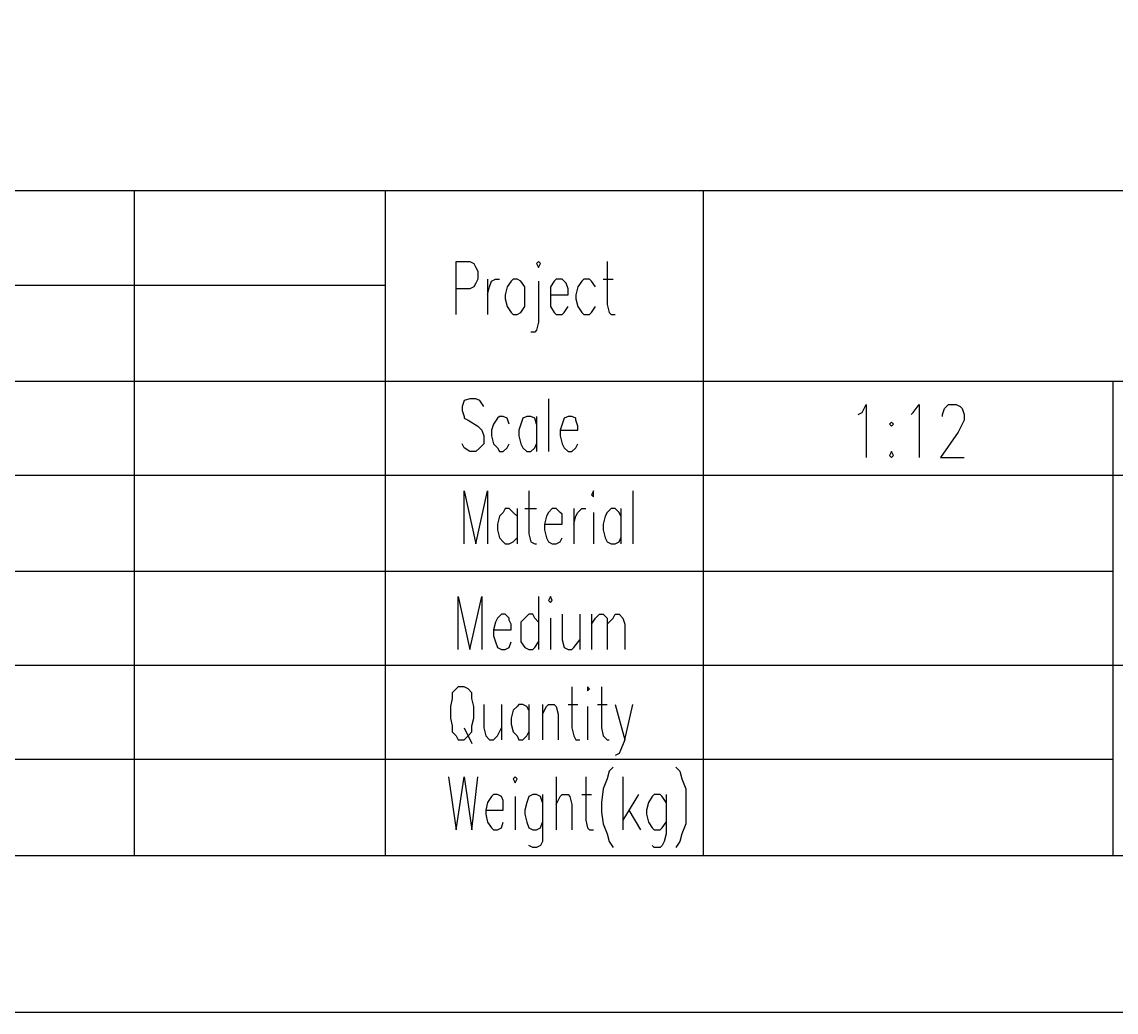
# Model space of a CAD drawing. Extents: x 13.06 to 16.25, y 9.33 to 13.85.
# Drawn here: x 15.395 to 15.767, y 9.3307 to 9.6675 of the extents above; entities that cross this region are included whole.
import ezdxf

# ---------------------------------------------------------------- set-up
doc = ezdxf.new("R2010")
doc.units = 0
doc.header["$MEASUREMENT"] = 0
doc.linetypes.add('AUSGEZOGEN', pattern=[0])
doc.layers.get('0').update_dxf_attribs({"linetype": 'AUSGEZOGEN'})

msp = doc.modelspace()

# ---------------------------------------------------------------- linework, layer by layer
for points in [[(13.056, 9.33067), (16.25, 9.33067), (16.25, 9.33067), (16.25, 13.85267), (16.25, 13.85267), (13.056, 13.85267), (13.056, 13.85267), (13.056, 9.33067), (13.056, 9.33067)], [(13.19, 9.384), (16.19667, 9.384), (16.19667, 9.384), (16.19667, 13.79933), (16.19667, 13.79933), (13.19, 13.79933), (13.19, 13.79933), (13.19, 9.384), (13.19, 9.384)], [(16.19667, 9.67467), (15.22867, 9.67467), (15.22867, 9.67467), (15.22867, 9.384), (15.22867, 9.384), (16.19667, 9.384), (16.19667, 9.384), (16.19667, 9.67467), (16.19667, 9.67467)], [(16.19667, 9.61), (15.22867, 9.61)], [(15.43333, 9.384), (15.43333, 9.61)], [(15.51867, 9.384), (15.51867, 9.61)], [(15.62667, 9.384), (15.62667, 9.61)], [(15.54267, 9.568), (15.54267, 9.586), (15.54267, 9.586), (15.54733, 9.586), (15.54733, 9.586), (15.54867, 9.58533), (15.54867, 9.58533), (15.54933, 9.584), (15.54933, 9.584), (15.55, 9.58267), (15.55, 9.58267), (15.55, 9.58), (15.55, 9.58), (15.54933, 9.57867), (15.54933, 9.57867), (15.54867, 9.57733), (15.54867, 9.57733), (15.54733, 9.57667), (15.54733, 9.57667), (15.54267, 9.57667)], [(15.57, 9.58533), (15.57067, 9.584), (15.57067, 9.584), (15.57133, 9.58533), (15.57133, 9.58533), (15.57067, 9.586), (15.57067, 9.586), (15.57, 9.58533), (15.57, 9.58533)], [(15.594, 9.586), (15.594, 9.57133), (15.594, 9.57133), (15.59467, 9.56867), (15.59467, 9.56867), (15.59533, 9.568), (15.59533, 9.568), (15.59667, 9.568)], [(15.55333, 9.58), (15.55333, 9.568)], [(15.55333, 9.57467), (15.554, 9.57733), (15.554, 9.57733), (15.55467, 9.57933), (15.55467, 9.57933), (15.556, 9.58), (15.556, 9.58), (15.55733, 9.58)], [(15.562, 9.58), (15.56133, 9.57933), (15.56133, 9.57933), (15.56, 9.57733), (15.56, 9.57733), (15.55933, 9.57467), (15.55933, 9.57467), (15.55933, 9.57333), (15.55933, 9.57333), (15.56, 9.57067), (15.56, 9.57067), (15.56133, 9.56867), (15.56133, 9.56867), (15.562, 9.568), (15.562, 9.568), (15.56333, 9.568), (15.56333, 9.568), (15.56467, 9.56867), (15.56467, 9.56867), (15.566, 9.57067), (15.566, 9.57067), (15.566, 9.57733), (15.566, 9.57733), (15.56467, 9.57933), (15.56467, 9.57933), (15.56333, 9.58), (15.56333, 9.58), (15.562, 9.58), (15.562, 9.58)], [(15.57067, 9.57933), (15.57067, 9.56533), (15.57067, 9.56533), (15.57, 9.56267), (15.57, 9.56267), (15.56933, 9.562), (15.56933, 9.562), (15.568, 9.562)], [(15.57467, 9.57467), (15.58067, 9.57467), (15.58067, 9.57467), (15.58067, 9.57667), (15.58067, 9.57667), (15.58, 9.57867), (15.58, 9.57867), (15.57933, 9.57933), (15.57933, 9.57933), (15.57867, 9.58), (15.57867, 9.58), (15.57667, 9.58), (15.57667, 9.58), (15.576, 9.57933), (15.576, 9.57933), (15.57467, 9.57733), (15.57467, 9.57733), (15.57467, 9.57067), (15.57467, 9.57067), (15.576, 9.56867), (15.576, 9.56867), (15.57667, 9.568), (15.57667, 9.568), (15.57867, 9.568), (15.57867, 9.568), (15.57933, 9.56867), (15.57933, 9.56867), (15.58067, 9.57067)], [(15.59, 9.57733), (15.58867, 9.57933), (15.58867, 9.57933), (15.588, 9.58), (15.588, 9.58), (15.586, 9.58), (15.586, 9.58), (15.58533, 9.57933), (15.58533, 9.57933), (15.584, 9.57733), (15.584, 9.57733), (15.58333, 9.57467), (15.58333, 9.57467), (15.58333, 9.57333), (15.58333, 9.57333), (15.584, 9.57067), (15.584, 9.57067), (15.58533, 9.56867), (15.58533, 9.56867), (15.586, 9.568), (15.586, 9.568), (15.588, 9.568), (15.588, 9.568), (15.58867, 9.56867), (15.58867, 9.56867), (15.59, 9.57067)], [(15.59267, 9.58), (15.596, 9.58)], [(15.22867, 9.578), (15.51867, 9.578)], [(15.22867, 9.54533), (15.51867, 9.54533)], [(15.51867, 9.54533), (16.19667, 9.54533)], [(15.766, 9.384), (15.766, 9.54533)], [(15.552, 9.53667), (15.55067, 9.53867), (15.55067, 9.53867), (15.54933, 9.53933), (15.54933, 9.53933), (15.54733, 9.53933), (15.54733, 9.53933), (15.54533, 9.53867), (15.54533, 9.53867), (15.54467, 9.53667), (15.54467, 9.53667), (15.54467, 9.53533), (15.54467, 9.53533), (15.54533, 9.53333), (15.54533, 9.53333), (15.54533, 9.53267), (15.54533, 9.53267), (15.54667, 9.532), (15.54667, 9.532), (15.55, 9.53), (15.55, 9.53), (15.55067, 9.52933), (15.55067, 9.52933), (15.55133, 9.52867), (15.55133, 9.52867), (15.552, 9.52667), (15.552, 9.52667), (15.552, 9.524), (15.552, 9.524), (15.55067, 9.52267), (15.55067, 9.52267), (15.54933, 9.52133), (15.54933, 9.52133), (15.54733, 9.52133), (15.54733, 9.52133), (15.54533, 9.52267), (15.54533, 9.52267), (15.54467, 9.524)], [(15.574, 9.53933), (15.574, 9.52133)], [(15.67933, 9.534), (15.68067, 9.53467), (15.68067, 9.53467), (15.682, 9.53733), (15.682, 9.53733), (15.682, 9.51933)], [(15.69733, 9.534), (15.698, 9.53467), (15.698, 9.53467), (15.7, 9.53733), (15.7, 9.53733), (15.7, 9.51933)], [(15.708, 9.53333), (15.708, 9.534), (15.708, 9.534), (15.70867, 9.536), (15.70867, 9.536), (15.70933, 9.53667), (15.70933, 9.53667), (15.71, 9.53733), (15.71, 9.53733), (15.71267, 9.53733), (15.71267, 9.53733), (15.714, 9.53667), (15.714, 9.53667), (15.71467, 9.536), (15.71467, 9.536), (15.71533, 9.534), (15.71533, 9.534), (15.71533, 9.532), (15.71533, 9.532), (15.71467, 9.53067), (15.71467, 9.53067), (15.71333, 9.528), (15.71333, 9.528), (15.70733, 9.51933), (15.70733, 9.51933), (15.71533, 9.51933)], [(15.56067, 9.53067), (15.56, 9.53267), (15.56, 9.53267), (15.55867, 9.53333), (15.55867, 9.53333), (15.55733, 9.53333), (15.55733, 9.53333), (15.55667, 9.53267), (15.55667, 9.53267), (15.55533, 9.53067), (15.55533, 9.53067), (15.55467, 9.52867), (15.55467, 9.52867), (15.55467, 9.52667), (15.55467, 9.52667), (15.55533, 9.524), (15.55533, 9.524), (15.55667, 9.52267), (15.55667, 9.52267), (15.55733, 9.52133), (15.55733, 9.52133), (15.55867, 9.52133), (15.55867, 9.52133), (15.56, 9.52267), (15.56, 9.52267), (15.56067, 9.524)], [(15.57, 9.53067), (15.56933, 9.53267), (15.56933, 9.53267), (15.568, 9.53333), (15.568, 9.53333), (15.56667, 9.53333), (15.56667, 9.53333), (15.56533, 9.53267), (15.56533, 9.53267), (15.56467, 9.53067), (15.56467, 9.53067), (15.564, 9.52867), (15.564, 9.52867), (15.564, 9.52667), (15.564, 9.52667), (15.56467, 9.524), (15.56467, 9.524), (15.56533, 9.52267), (15.56533, 9.52267), (15.56667, 9.52133), (15.56667, 9.52133), (15.568, 9.52133), (15.568, 9.52133), (15.56933, 9.52267), (15.56933, 9.52267), (15.57, 9.524)], [(15.57, 9.53333), (15.57, 9.52133)], [(15.578, 9.52867), (15.584, 9.52867), (15.584, 9.52867), (15.584, 9.53), (15.584, 9.53), (15.58333, 9.532), (15.58333, 9.532), (15.58333, 9.53267), (15.58333, 9.53267), (15.582, 9.53333), (15.582, 9.53333), (15.58067, 9.53333), (15.58067, 9.53333), (15.57933, 9.53267), (15.57933, 9.53267), (15.57867, 9.53067), (15.57867, 9.53067), (15.578, 9.52867), (15.578, 9.52867), (15.578, 9.52667), (15.578, 9.52667), (15.57867, 9.524), (15.57867, 9.524), (15.57933, 9.52267), (15.57933, 9.52267), (15.58067, 9.52133), (15.58067, 9.52133), (15.582, 9.52133), (15.582, 9.52133), (15.58333, 9.52267), (15.58333, 9.52267), (15.584, 9.524)], [(15.69067, 9.53133), (15.69, 9.53067), (15.69, 9.53067), (15.69067, 9.53), (15.69067, 9.53), (15.69133, 9.53067), (15.69133, 9.53067), (15.69067, 9.53133), (15.69067, 9.53133)], [(15.69067, 9.52133), (15.69, 9.52), (15.69, 9.52), (15.69067, 9.51933), (15.69067, 9.51933), (15.69133, 9.52), (15.69133, 9.52), (15.69067, 9.52133), (15.69067, 9.52133)], [(15.22867, 9.51333), (16.19667, 9.51333)], [(15.54533, 9.49), (15.54533, 9.508), (15.54533, 9.508), (15.54933, 9.49), (15.54933, 9.49), (15.55333, 9.508), (15.55333, 9.508), (15.55333, 9.49)], [(15.56733, 9.508), (15.56733, 9.49333), (15.56733, 9.49333), (15.568, 9.49067), (15.568, 9.49067), (15.56933, 9.49), (15.56933, 9.49), (15.57, 9.49)], [(15.58867, 9.50667), (15.58933, 9.506), (15.58933, 9.506), (15.58933, 9.508), (15.58933, 9.508), (15.58867, 9.50667), (15.58867, 9.50667)], [(15.60267, 9.508), (15.60267, 9.49)], [(15.56333, 9.49933), (15.562, 9.50067), (15.562, 9.50067), (15.56067, 9.502), (15.56067, 9.502), (15.55933, 9.502), (15.55933, 9.502), (15.55867, 9.50067), (15.55867, 9.50067), (15.55733, 9.49933), (15.55733, 9.49933), (15.55667, 9.49667), (15.55667, 9.49667), (15.55667, 9.49467), (15.55667, 9.49467), (15.55733, 9.492), (15.55733, 9.492), (15.55867, 9.49067), (15.55867, 9.49067), (15.55933, 9.49), (15.55933, 9.49), (15.56067, 9.49), (15.56067, 9.49), (15.562, 9.49067), (15.562, 9.49067), (15.56333, 9.492)], [(15.56333, 9.502), (15.56333, 9.49)], [(15.566, 9.502), (15.57, 9.502)], [(15.57267, 9.49667), (15.57867, 9.49667), (15.57867, 9.49667), (15.57867, 9.498), (15.57867, 9.498), (15.57867, 9.5), (15.57867, 9.5), (15.578, 9.50067), (15.578, 9.50067), (15.57667, 9.502), (15.57667, 9.502), (15.57533, 9.502), (15.57533, 9.502), (15.574, 9.50067), (15.574, 9.50067), (15.57333, 9.49933), (15.57333, 9.49933), (15.57267, 9.49667), (15.57267, 9.49667), (15.57267, 9.49467), (15.57267, 9.49467), (15.57333, 9.492), (15.57333, 9.492), (15.574, 9.49067), (15.574, 9.49067), (15.57533, 9.49), (15.57533, 9.49), (15.57667, 9.49), (15.57667, 9.49), (15.578, 9.49067), (15.578, 9.49067), (15.57867, 9.492)], [(15.58267, 9.502), (15.58267, 9.49)], [(15.58267, 9.49667), (15.58333, 9.49933), (15.58333, 9.49933), (15.584, 9.50067), (15.584, 9.50067), (15.58533, 9.502), (15.58533, 9.502), (15.58667, 9.502)], [(15.59867, 9.49933), (15.598, 9.50067), (15.598, 9.50067), (15.59667, 9.502), (15.59667, 9.502), (15.59533, 9.502), (15.59533, 9.502), (15.594, 9.50067), (15.594, 9.50067), (15.59333, 9.49933), (15.59333, 9.49933), (15.59267, 9.49667), (15.59267, 9.49667), (15.59267, 9.49467), (15.59267, 9.49467), (15.59333, 9.492), (15.59333, 9.492), (15.594, 9.49067), (15.594, 9.49067), (15.59533, 9.49), (15.59533, 9.49), (15.59667, 9.49), (15.59667, 9.49), (15.598, 9.49067), (15.598, 9.49067), (15.59867, 9.492)], [(15.59867, 9.502), (15.59867, 9.49)], [(15.58933, 9.50067), (15.58933, 9.49)], [(15.22867, 9.48067), (15.766, 9.48067)], [(15.54333, 9.454), (15.54333, 9.472), (15.54333, 9.472), (15.54733, 9.454), (15.54733, 9.454), (15.55133, 9.472), (15.55133, 9.472), (15.55133, 9.454)], [(15.57067, 9.472), (15.57067, 9.454)], [(15.574, 9.47067), (15.57467, 9.47), (15.57467, 9.47), (15.57533, 9.47067), (15.57533, 9.47067), (15.57467, 9.472), (15.57467, 9.472), (15.574, 9.47067), (15.574, 9.47067)], [(15.55533, 9.46067), (15.56133, 9.46067), (15.56133, 9.46067), (15.56133, 9.46267), (15.56133, 9.46267), (15.56067, 9.464), (15.56067, 9.464), (15.56067, 9.46467), (15.56067, 9.46467), (15.55933, 9.466), (15.55933, 9.466), (15.558, 9.466), (15.558, 9.466), (15.55667, 9.46467), (15.55667, 9.46467), (15.556, 9.46333), (15.556, 9.46333), (15.55533, 9.46067), (15.55533, 9.46067), (15.55533, 9.45867), (15.55533, 9.45867), (15.556, 9.45667), (15.556, 9.45667), (15.55667, 9.45467), (15.55667, 9.45467), (15.558, 9.454), (15.558, 9.454), (15.55933, 9.454), (15.55933, 9.454), (15.56067, 9.45467), (15.56067, 9.45467), (15.56133, 9.45667)], [(15.57067, 9.46333), (15.56933, 9.46467), (15.56933, 9.46467), (15.56867, 9.466), (15.56867, 9.466), (15.56733, 9.466), (15.56733, 9.466), (15.566, 9.46467), (15.566, 9.46467), (15.56467, 9.46333), (15.56467, 9.46333), (15.56467, 9.45667), (15.56467, 9.45667), (15.566, 9.45467), (15.566, 9.45467), (15.56733, 9.454), (15.56733, 9.454), (15.56867, 9.454), (15.56867, 9.454), (15.56933, 9.45467), (15.56933, 9.45467), (15.57067, 9.45667)], [(15.57467, 9.46467), (15.57467, 9.454)], [(15.57867, 9.466), (15.57867, 9.45733), (15.57867, 9.45733), (15.57933, 9.45467), (15.57933, 9.45467), (15.58067, 9.454), (15.58067, 9.454), (15.582, 9.454), (15.582, 9.454), (15.58267, 9.45467), (15.58267, 9.45467), (15.58467, 9.45733)], [(15.58467, 9.466), (15.58467, 9.454)], [(15.58867, 9.466), (15.58867, 9.454)], [(15.58867, 9.46267), (15.59, 9.46467), (15.59, 9.46467), (15.59133, 9.466), (15.59133, 9.466), (15.59267, 9.466), (15.59267, 9.466), (15.594, 9.46467), (15.594, 9.46467), (15.594, 9.454)], [(15.594, 9.46267), (15.596, 9.46467), (15.596, 9.46467), (15.59667, 9.466), (15.59667, 9.466), (15.598, 9.466), (15.598, 9.466), (15.59933, 9.46467), (15.59933, 9.46467), (15.6, 9.46267), (15.6, 9.46267), (15.6, 9.454)], [(15.22867, 9.44867), (16.19667, 9.44867)], [(15.54333, 9.44133), (15.54267, 9.44067), (15.54267, 9.44067), (15.54133, 9.43933), (15.54133, 9.43933), (15.54133, 9.43733), (15.54133, 9.43733), (15.54067, 9.43467), (15.54067, 9.43467), (15.54067, 9.43067), (15.54067, 9.43067), (15.54133, 9.428), (15.54133, 9.428), (15.54133, 9.426), (15.54133, 9.426), (15.54267, 9.42467), (15.54267, 9.42467), (15.54333, 9.42333), (15.54333, 9.42333), (15.54533, 9.42333), (15.54533, 9.42333), (15.54667, 9.42467), (15.54667, 9.42467), (15.548, 9.426), (15.548, 9.426), (15.548, 9.428), (15.548, 9.428), (15.54867, 9.43067), (15.54867, 9.43067), (15.54867, 9.43467), (15.54867, 9.43467), (15.548, 9.43733), (15.548, 9.43733), (15.548, 9.43933), (15.548, 9.43933), (15.54667, 9.44067), (15.54667, 9.44067), (15.54533, 9.44133), (15.54533, 9.44133), (15.54333, 9.44133), (15.54333, 9.44133)], [(15.582, 9.44133), (15.582, 9.42733), (15.582, 9.42733), (15.58267, 9.42467), (15.58267, 9.42467), (15.58333, 9.42333), (15.58333, 9.42333), (15.58467, 9.42333)], [(15.58733, 9.44067), (15.58733, 9.44), (15.58733, 9.44), (15.588, 9.44067), (15.588, 9.44067), (15.58733, 9.44133), (15.58733, 9.44133), (15.58733, 9.44067), (15.58733, 9.44067)], [(15.592, 9.44133), (15.592, 9.42733), (15.592, 9.42733), (15.59267, 9.42467), (15.59267, 9.42467), (15.594, 9.42333), (15.594, 9.42333), (15.59467, 9.42333)], [(15.552, 9.43533), (15.552, 9.42733), (15.552, 9.42733), (15.55267, 9.42467), (15.55267, 9.42467), (15.554, 9.42333), (15.554, 9.42333), (15.55533, 9.42333), (15.55533, 9.42333), (15.55667, 9.42467), (15.55667, 9.42467), (15.558, 9.42733)], [(15.558, 9.43533), (15.558, 9.42333)], [(15.56733, 9.43333), (15.56667, 9.43467), (15.56667, 9.43467), (15.56533, 9.43533), (15.56533, 9.43533), (15.564, 9.43533), (15.564, 9.43533), (15.56333, 9.43467), (15.56333, 9.43467), (15.562, 9.43333), (15.562, 9.43333), (15.56133, 9.43067), (15.56133, 9.43067), (15.56133, 9.42867), (15.56133, 9.42867), (15.562, 9.426), (15.562, 9.426), (15.56333, 9.42467), (15.56333, 9.42467), (15.564, 9.42333), (15.564, 9.42333), (15.56533, 9.42333), (15.56533, 9.42333), (15.56667, 9.42467), (15.56667, 9.42467), (15.56733, 9.426)], [(15.56733, 9.43533), (15.56733, 9.42333)], [(15.572, 9.43533), (15.572, 9.42333)], [(15.572, 9.432), (15.57333, 9.43467), (15.57333, 9.43467), (15.574, 9.43533), (15.574, 9.43533), (15.576, 9.43533), (15.576, 9.43533), (15.57667, 9.43467), (15.57667, 9.43467), (15.57733, 9.432), (15.57733, 9.432), (15.57733, 9.42333)], [(15.58067, 9.43533), (15.584, 9.43533)], [(15.58733, 9.43467), (15.58733, 9.42333)], [(15.59067, 9.43533), (15.594, 9.43533)], [(15.59667, 9.43533), (15.6, 9.42333), (15.6, 9.42333), (15.60267, 9.43533)], [(15.54533, 9.42733), (15.548, 9.422)], [(15.6, 9.42333), (15.59867, 9.42), (15.59867, 9.42), (15.598, 9.41867), (15.598, 9.41867), (15.59667, 9.418)], [(15.22867, 9.41667), (15.766, 9.41667)], [(15.596, 9.414), (15.59467, 9.41267), (15.59467, 9.41267), (15.594, 9.41), (15.594, 9.41), (15.59267, 9.40667), (15.59267, 9.40667), (15.592, 9.402), (15.592, 9.402), (15.592, 9.39867), (15.592, 9.39867), (15.59267, 9.39467), (15.59267, 9.39467), (15.594, 9.39133), (15.594, 9.39133), (15.59467, 9.38867), (15.59467, 9.38867), (15.596, 9.38667)], [(15.61733, 9.414), (15.61867, 9.41267), (15.61867, 9.41267), (15.61933, 9.41), (15.61933, 9.41), (15.62067, 9.40667), (15.62067, 9.40667), (15.62067, 9.39467), (15.62067, 9.39467), (15.61933, 9.39133), (15.61933, 9.39133), (15.61867, 9.38867), (15.61867, 9.38867), (15.61733, 9.38667)], [(15.54, 9.41067), (15.54267, 9.39267), (15.54267, 9.39267), (15.54533, 9.41067), (15.54533, 9.41067), (15.548, 9.39267), (15.548, 9.39267), (15.55, 9.41067)], [(15.562, 9.41), (15.56267, 9.40867), (15.56267, 9.40867), (15.56333, 9.41), (15.56333, 9.41), (15.56267, 9.41067), (15.56267, 9.41067), (15.562, 9.41), (15.562, 9.41)], [(15.57667, 9.41067), (15.57667, 9.39267)], [(15.58667, 9.41067), (15.58667, 9.396), (15.58667, 9.396), (15.58733, 9.39333), (15.58733, 9.39333), (15.588, 9.39267), (15.588, 9.39267), (15.58933, 9.39267)], [(15.59933, 9.41067), (15.59933, 9.39267)], [(15.55267, 9.39933), (15.55867, 9.39933), (15.55867, 9.39933), (15.55867, 9.40133), (15.55867, 9.40133), (15.55867, 9.40267), (15.55867, 9.40267), (15.558, 9.404), (15.558, 9.404), (15.55667, 9.40467), (15.55667, 9.40467), (15.55533, 9.40467), (15.55533, 9.40467), (15.55467, 9.404), (15.55467, 9.404), (15.55333, 9.402), (15.55333, 9.402), (15.55267, 9.39933), (15.55267, 9.39933), (15.55267, 9.398), (15.55267, 9.398), (15.55333, 9.39533), (15.55333, 9.39533), (15.55467, 9.39333), (15.55467, 9.39333), (15.55533, 9.39267), (15.55533, 9.39267), (15.55667, 9.39267), (15.55667, 9.39267), (15.558, 9.39333), (15.558, 9.39333), (15.55867, 9.39533)], [(15.572, 9.402), (15.57133, 9.404), (15.57133, 9.404), (15.57, 9.40467), (15.57, 9.40467), (15.56867, 9.40467), (15.56867, 9.40467), (15.56733, 9.404), (15.56733, 9.404), (15.56667, 9.402), (15.56667, 9.402), (15.566, 9.39933), (15.566, 9.39933), (15.566, 9.398), (15.566, 9.398), (15.56667, 9.39533), (15.56667, 9.39533), (15.56733, 9.39333), (15.56733, 9.39333), (15.56867, 9.39267), (15.56867, 9.39267), (15.57, 9.39267), (15.57, 9.39267), (15.57133, 9.39333), (15.57133, 9.39333), (15.572, 9.39533)], [(15.572, 9.40467), (15.572, 9.38867), (15.572, 9.38867), (15.57133, 9.38733), (15.57133, 9.38733), (15.57, 9.38667), (15.57, 9.38667), (15.56867, 9.38667), (15.56867, 9.38667), (15.56733, 9.38733)], [(15.57667, 9.40133), (15.578, 9.404), (15.578, 9.404), (15.57867, 9.40467), (15.57867, 9.40467), (15.58067, 9.40467), (15.58067, 9.40467), (15.58133, 9.404), (15.58133, 9.404), (15.582, 9.40133), (15.582, 9.40133), (15.582, 9.39267)], [(15.58533, 9.40467), (15.58867, 9.40467)], [(15.60467, 9.40467), (15.59933, 9.396)], [(15.614, 9.402), (15.61267, 9.404), (15.61267, 9.404), (15.612, 9.40467), (15.612, 9.40467), (15.61, 9.40467), (15.61, 9.40467), (15.60933, 9.404), (15.60933, 9.404), (15.608, 9.402), (15.608, 9.402), (15.60733, 9.39933), (15.60733, 9.39933), (15.60733, 9.398), (15.60733, 9.398), (15.608, 9.39533), (15.608, 9.39533), (15.60933, 9.39333), (15.60933, 9.39333), (15.61, 9.39267), (15.61, 9.39267), (15.612, 9.39267), (15.612, 9.39267), (15.61267, 9.39333), (15.61267, 9.39333), (15.614, 9.39533)], [(15.614, 9.40467), (15.614, 9.39133), (15.614, 9.39133), (15.61333, 9.38867), (15.61333, 9.38867), (15.61267, 9.38733), (15.61267, 9.38733), (15.612, 9.38667), (15.612, 9.38667), (15.61, 9.38667), (15.61, 9.38667), (15.60933, 9.38733)], [(15.56267, 9.404), (15.56267, 9.39267)], [(15.60133, 9.39933), (15.60533, 9.39267)]]:
    msp.add_lwpolyline(points)

doc.saveas('drawing.dxf')
